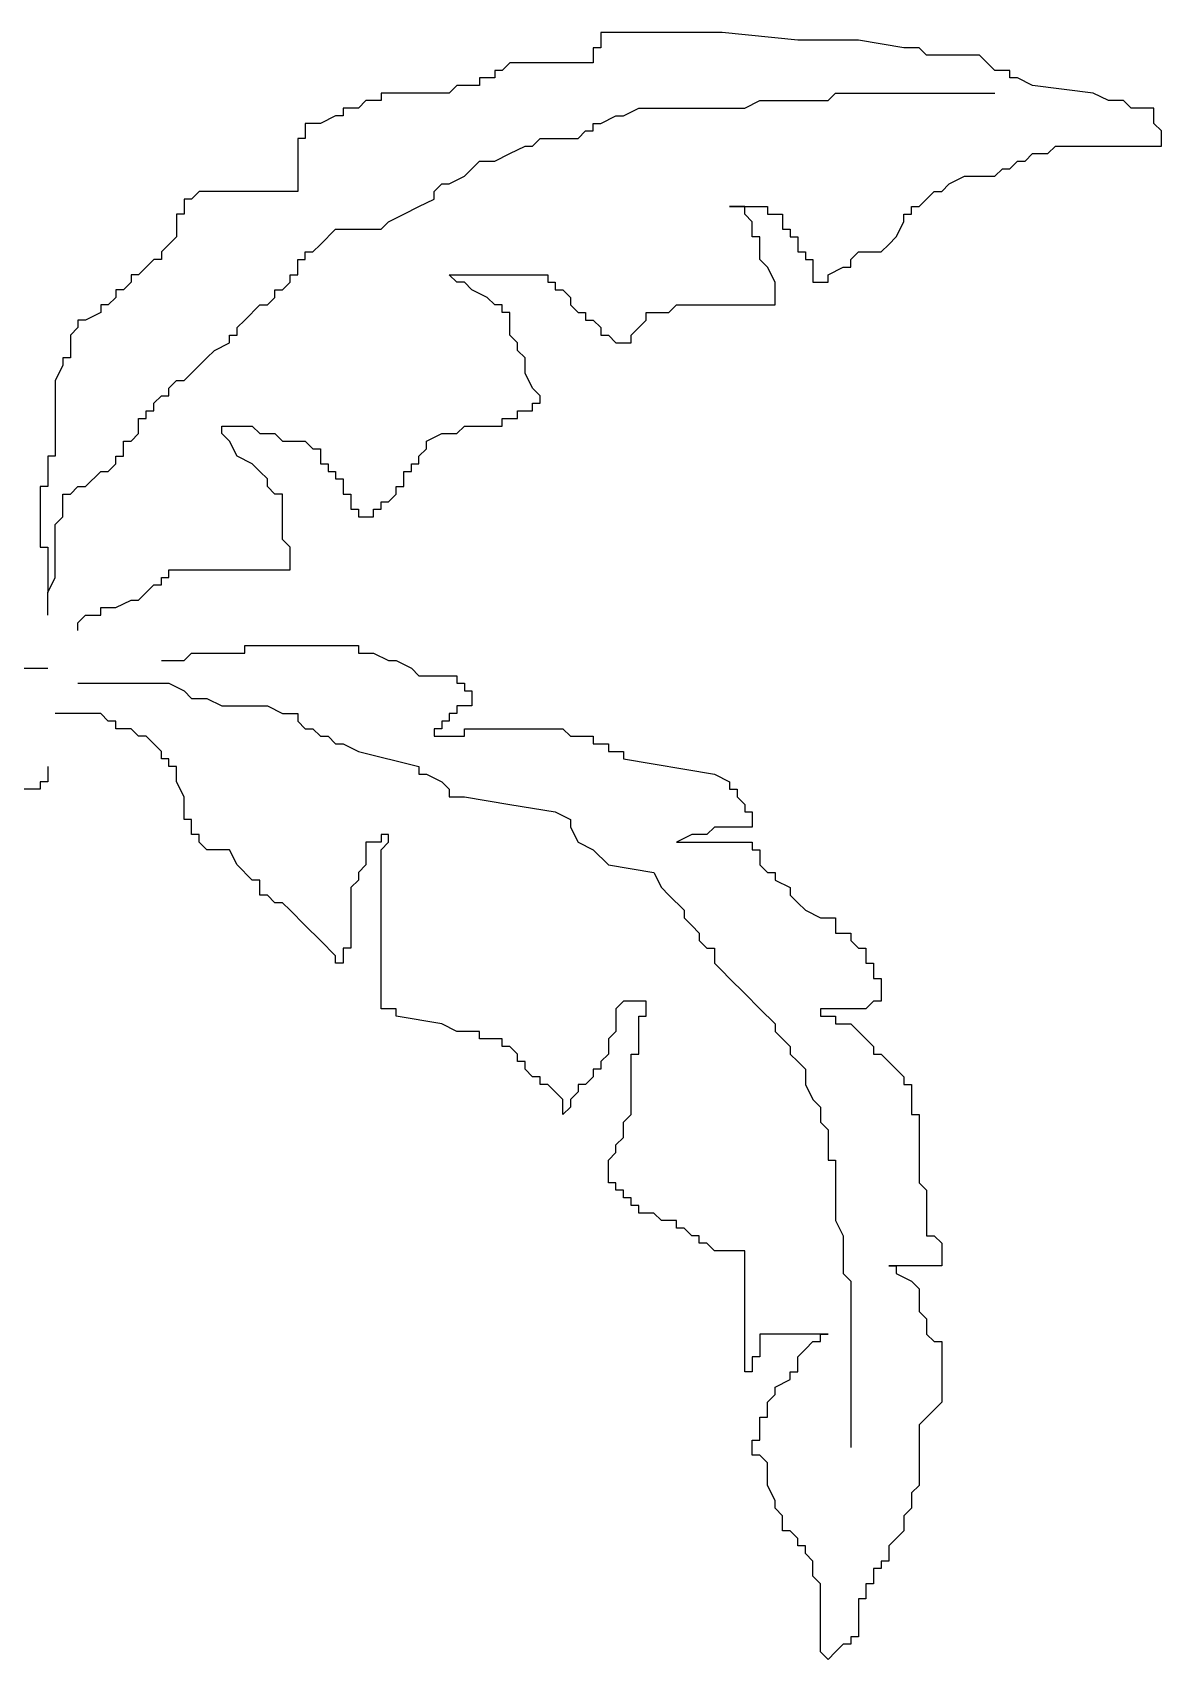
# Model space of a CAD drawing. Extents: x 10.55 to 19.28, y 6.82 to 13.42.
# Drawn here: x 14.88 to 19.28, y 7.09 to 13.42 of the extents above; entities that cross this region are included whole.
import ezdxf

# ---------------------------------------------------------------- set-up
doc = ezdxf.new("R2010")
doc.units = 0
doc.header["$MEASUREMENT"] = 0
doc.layers.add('VEGETACAO', color=106, linetype='CONTINUOUS')

msp = doc.modelspace()

# ---------------------------------------------------------------- linework, layer by layer
at = {"layer": 'VEGETACAO'}
for p, q in [((17.5658, 13.4206), (17.0939, 13.4206)), ((17.0939, 13.4206), (17.0939, 13.3617)), ((17.8608, 13.3911), (17.5658, 13.4206)), ((18.0968, 13.3911), (17.8608, 13.3911)), ((18.2738, 13.3617), (18.0968, 13.3911)), ((16.7399, 13.3028), (16.7104, 13.2733)), ((17.0644, 13.3028), (16.7399, 13.3028)), ((17.0644, 13.3617), (17.0644, 13.3028)), ((17.0939, 13.3617), (17.0644, 13.3617)), ((18.3328, 13.3617), (18.2738, 13.3617)), ((18.3623, 13.3322), (18.3328, 13.3617)), ((18.5688, 13.3322), (18.3623, 13.3322)), ((18.5983, 13.3028), (18.5688, 13.3322)), ((18.6278, 13.2733), (18.5983, 13.3028)), ((16.6809, 13.2438), (16.6219, 13.2438)), ((16.6219, 13.2438), (16.6219, 13.2144)), ((16.7104, 13.2733), (16.6809, 13.2733)), ((16.6809, 13.2733), (16.6809, 13.2438)), ((18.6868, 13.2733), (18.6278, 13.2733)), ((18.6868, 13.2438), (18.6868, 13.2733)), ((18.7163, 13.2438), (18.6868, 13.2438)), ((18.7752, 13.2144), (18.7163, 13.2438)), ((16.5039, 13.1849), (16.2384, 13.1849)), ((16.2384, 13.1849), (16.2384, 13.1554)), ((16.5334, 13.2144), (16.5039, 13.1849)), ((16.6219, 13.2144), (16.5334, 13.2144)), ((17.9788, 13.1554), (18.0083, 13.1849)), ((18.0083, 13.1849), (18.6278, 13.1849)), ((19.0112, 13.1849), (18.7752, 13.2144)), ((19.0702, 13.1554), (19.0112, 13.1849)), ((16.091, 13.126), (16.091, 13.0965)), ((16.15, 13.126), (16.091, 13.126)), ((16.1795, 13.1554), (16.15, 13.126)), ((16.2384, 13.1554), (16.1795, 13.1554)), ((17.1824, 13.0965), (17.2414, 13.126)), ((17.2414, 13.126), (17.6543, 13.126)), ((17.6543, 13.126), (17.7133, 13.1554)), ((17.7133, 13.1554), (17.9788, 13.1554)), ((19.1292, 13.1554), (19.0702, 13.1554)), ((19.1587, 13.126), (19.1292, 13.1554)), ((19.2472, 13.126), (19.1587, 13.126)), ((19.2472, 13.067), (19.2472, 13.126)), ((16.0025, 13.067), (15.9435, 13.067)), ((15.9435, 13.067), (15.9435, 13.0081)), ((16.0615, 13.0965), (16.0025, 13.067)), ((16.091, 13.0965), (16.0615, 13.0965)), ((17.0644, 13.0376), (17.0644, 13.067)), ((17.0644, 13.067), (17.0939, 13.067)), ((17.0939, 13.067), (17.1529, 13.0965)), ((17.1529, 13.0965), (17.1824, 13.0965)), ((19.2767, 13.0376), (19.2472, 13.067)), ((15.914, 13.0081), (15.914, 12.8019)), ((15.9435, 13.0081), (15.914, 13.0081)), ((16.8284, 12.9787), (16.8579, 13.0081)), ((16.8579, 13.0081), (17.0054, 13.0081)), ((17.0054, 13.0081), (17.0349, 13.0376)), ((17.0349, 13.0376), (17.0644, 13.0376)), ((19.2767, 12.9787), (19.2767, 13.0376)), ((16.6809, 12.9197), (16.7399, 12.9492)), ((16.7399, 12.9492), (16.7989, 12.9787)), ((16.7989, 12.9787), (16.8284, 12.9787)), ((18.7457, 12.9197), (18.7752, 12.9492)), ((18.7752, 12.9492), (18.8342, 12.9492)), ((18.8342, 12.9492), (18.8637, 12.9787)), ((18.8637, 12.9787), (19.2767, 12.9787)), ((16.5039, 12.8313), (16.5629, 12.8608)), ((16.5629, 12.8608), (16.6219, 12.9197)), ((16.6219, 12.9197), (16.6809, 12.9197)), ((18.4508, 12.8313), (18.5098, 12.8608)), ((18.5098, 12.8608), (18.6278, 12.8608)), ((18.6278, 12.8608), (18.6573, 12.8903)), ((18.6573, 12.8903), (18.6868, 12.8903)), ((18.6868, 12.8903), (18.7163, 12.9197)), ((18.7163, 12.9197), (18.7457, 12.9197)), ((15.5305, 12.8019), (15.501, 12.7724)), ((15.914, 12.8019), (15.5305, 12.8019)), ((16.4449, 12.8019), (16.4744, 12.8313)), ((16.4449, 12.7724), (16.4449, 12.8019)), ((16.4744, 12.8313), (16.5039, 12.8313)), ((18.3328, 12.7429), (18.3918, 12.8019)), ((18.3918, 12.8019), (18.4213, 12.8019)), ((18.4213, 12.8019), (18.4508, 12.8313)), ((15.4715, 12.7724), (15.4715, 12.7135)), ((15.501, 12.7724), (15.4715, 12.7724)), ((16.3269, 12.7135), (16.3859, 12.7429)), ((16.3859, 12.7429), (16.4449, 12.7724)), ((17.5953, 12.7429), (17.7428, 12.7429)), ((17.6543, 12.7429), (17.5953, 12.7429)), ((17.6543, 12.7135), (17.6543, 12.7429)), ((17.7428, 12.7429), (17.7428, 12.7135)), ((18.3033, 12.7429), (18.3328, 12.7429)), ((18.3033, 12.7135), (18.3033, 12.7429)), ((15.4715, 12.7135), (15.442, 12.7135)), ((15.442, 12.7135), (15.442, 12.6251)), ((16.2384, 12.6546), (16.2679, 12.684)), ((16.2679, 12.684), (16.3269, 12.7135)), ((17.6838, 12.684), (17.6543, 12.7135)), ((17.6838, 12.6251), (17.6838, 12.684)), ((17.7428, 12.7135), (17.8018, 12.7135)), ((17.8018, 12.7135), (17.8018, 12.6546)), ((18.2443, 12.6251), (18.2738, 12.684)), ((18.2738, 12.684), (18.2738, 12.7135)), ((18.2738, 12.7135), (18.3033, 12.7135)), ((15.442, 12.6251), (15.4125, 12.5956)), ((16.0025, 12.5956), (16.0615, 12.6546)), ((16.0615, 12.6546), (16.2384, 12.6546)), ((17.7133, 12.6251), (17.6838, 12.6251)), ((17.7133, 12.5367), (17.7133, 12.6251)), ((17.8018, 12.6546), (17.8313, 12.6546)), ((17.8313, 12.6546), (17.8313, 12.6251)), ((17.8313, 12.6251), (17.8608, 12.6251)), ((17.8608, 12.6251), (17.8608, 12.5662)), ((18.2148, 12.5956), (18.2443, 12.6251)), ((15.4125, 12.5956), (15.383, 12.5662)), ((15.383, 12.5662), (15.383, 12.5367)), ((15.9435, 12.5662), (15.973, 12.5662)), ((15.9435, 12.5367), (15.9435, 12.5662)), ((15.973, 12.5662), (16.0025, 12.5956)), ((17.8608, 12.5662), (17.8903, 12.5662)), ((17.8903, 12.5662), (17.8903, 12.5367)), ((18.0673, 12.5367), (18.0968, 12.5662)), ((18.0968, 12.5662), (18.1853, 12.5662)), ((18.1853, 12.5662), (18.2148, 12.5956)), ((15.3535, 12.5367), (15.2945, 12.4778)), ((15.383, 12.5367), (15.3535, 12.5367)), ((15.914, 12.4778), (15.914, 12.5367)), ((15.914, 12.5367), (15.9435, 12.5367)), ((17.7428, 12.5072), (17.7133, 12.5367)), ((17.7723, 12.4483), (17.7428, 12.5072)), ((17.8903, 12.5367), (17.9198, 12.5367)), ((17.9198, 12.5367), (17.9198, 12.4483)), ((17.9788, 12.4778), (18.0378, 12.5072)), ((18.0378, 12.5072), (18.0673, 12.5072)), ((18.0673, 12.5072), (18.0673, 12.5367)), ((15.206, 12.4189), (15.206, 12.3894)), ((15.2355, 12.4189), (15.206, 12.4189)), ((15.265, 12.4483), (15.2355, 12.4189)), ((15.2945, 12.4778), (15.265, 12.4778)), ((15.265, 12.4778), (15.265, 12.4483)), ((15.8255, 12.4189), (15.855, 12.4189)), ((15.8255, 12.3894), (15.8255, 12.4189)), ((15.855, 12.4189), (15.8845, 12.4483)), ((15.8845, 12.4483), (15.8845, 12.4778)), ((15.8845, 12.4778), (15.914, 12.4778)), ((16.5039, 12.4778), (16.8874, 12.4778)), ((16.5334, 12.4483), (16.5039, 12.4778)), ((16.5629, 12.4483), (16.5334, 12.4483)), ((16.5924, 12.4189), (16.5629, 12.4483)), ((16.6514, 12.3894), (16.5924, 12.4189)), ((16.8874, 12.4778), (16.8874, 12.4483)), ((16.8874, 12.4483), (16.9169, 12.4483)), ((16.9169, 12.4483), (16.9169, 12.4189)), ((16.9169, 12.4189), (16.9464, 12.4189)), ((16.9464, 12.4189), (16.9759, 12.3894)), ((17.7723, 12.3599), (17.7723, 12.4483)), ((17.9198, 12.4483), (17.9788, 12.4483)), ((17.9788, 12.4483), (17.9788, 12.4778)), ((15.1765, 12.3599), (15.147, 12.3599)), ((15.147, 12.3599), (15.147, 12.3305)), ((15.206, 12.3894), (15.1765, 12.3599)), ((15.7075, 12.301), (15.7665, 12.3599)), ((15.7665, 12.3599), (15.796, 12.3599)), ((15.796, 12.3599), (15.8255, 12.3894)), ((16.6809, 12.3599), (16.6514, 12.3894)), ((16.7104, 12.3599), (16.6809, 12.3599)), ((16.7104, 12.3305), (16.7104, 12.3599)), ((16.9759, 12.3894), (16.9759, 12.3599)), ((16.9759, 12.3599), (17.0054, 12.3305)), ((17.3594, 12.3305), (17.3889, 12.3599)), ((17.3889, 12.3599), (17.7723, 12.3599)), ((15.0585, 12.301), (15.0585, 12.2715)), ((15.088, 12.301), (15.0585, 12.301)), ((15.147, 12.3305), (15.088, 12.301)), ((15.678, 12.2715), (15.7075, 12.301)), ((16.7399, 12.3305), (16.7104, 12.3305)), ((16.7399, 12.2421), (16.7399, 12.3305)), ((17.0054, 12.3305), (17.0349, 12.3305)), ((17.0349, 12.3305), (17.0349, 12.301)), ((17.0349, 12.301), (17.0644, 12.301)), ((17.0644, 12.301), (17.0939, 12.2715)), ((17.2414, 12.2715), (17.2709, 12.301)), ((17.2709, 12.301), (17.2709, 12.3305)), ((17.2709, 12.3305), (17.3594, 12.3305)), ((15.0585, 12.2715), (15.029, 12.2421)), ((15.029, 12.2421), (15.029, 12.1537)), ((15.6485, 12.2126), (15.6485, 12.2421)), ((15.6485, 12.2421), (15.678, 12.2421)), ((15.678, 12.2421), (15.678, 12.2715)), ((16.7694, 12.2126), (16.7399, 12.2421)), ((17.0939, 12.2715), (17.0939, 12.2421)), ((17.0939, 12.2421), (17.1234, 12.2421)), ((17.1234, 12.2421), (17.1529, 12.2126)), ((17.2119, 12.2421), (17.2414, 12.2715)), ((17.2119, 12.2126), (17.2119, 12.2421)), ((15.56, 12.1537), (15.5895, 12.1831)), ((15.5895, 12.1831), (15.6485, 12.2126)), ((16.7694, 12.1831), (16.7694, 12.2126)), ((16.7989, 12.1537), (16.7694, 12.1831)), ((17.1529, 12.2126), (17.2119, 12.2126)), ((14.9995, 12.1242), (14.9701, 12.0653)), ((15.029, 12.1537), (14.9995, 12.1537)), ((14.9995, 12.1537), (14.9995, 12.1242)), ((15.4715, 12.0653), (15.5305, 12.1242)), ((15.5305, 12.1242), (15.56, 12.1537)), ((16.7989, 12.0948), (16.7989, 12.1537)), ((14.9701, 12.0653), (14.9701, 11.7707)), ((15.4125, 12.0358), (15.442, 12.0653)), ((15.4125, 12.0064), (15.4125, 12.0358)), ((15.442, 12.0653), (15.4715, 12.0653)), ((16.8284, 12.0358), (16.7989, 12.0948)), ((16.8579, 12.0064), (16.8284, 12.0358)), ((15.3535, 11.9769), (15.383, 12.0064)), ((15.3535, 11.9474), (15.3535, 11.9769)), ((15.383, 12.0064), (15.4125, 12.0064)), ((16.8284, 11.9474), (16.8284, 11.9769)), ((16.8284, 11.9769), (16.8579, 11.9769)), ((16.8579, 11.9769), (16.8579, 12.0064)), ((15.2945, 11.859), (15.2945, 11.918)), ((15.2945, 11.918), (15.324, 11.918)), ((15.324, 11.9474), (15.3535, 11.9474)), ((15.324, 11.918), (15.324, 11.9474)), ((16.7104, 11.8885), (16.7104, 11.918)), ((16.7104, 11.918), (16.7694, 11.918)), ((16.7694, 11.9474), (16.8284, 11.9474)), ((16.7694, 11.918), (16.7694, 11.9474)), ((15.265, 11.8296), (15.2945, 11.859)), ((15.619, 11.859), (15.619, 11.8885)), ((15.619, 11.8885), (15.737, 11.8885)), ((15.6485, 11.8296), (15.619, 11.859)), ((15.737, 11.8885), (15.7665, 11.859)), ((15.7665, 11.859), (15.8255, 11.859)), ((15.8255, 11.859), (15.855, 11.8296)), ((16.4154, 11.8296), (16.4744, 11.859)), ((16.4744, 11.859), (16.5334, 11.859)), ((16.5334, 11.859), (16.5629, 11.8885)), ((16.5629, 11.8885), (16.7104, 11.8885)), ((15.2355, 11.8296), (15.265, 11.8296)), ((15.2355, 11.7707), (15.2355, 11.8296)), ((15.678, 11.7707), (15.6485, 11.8296)), ((15.855, 11.8296), (15.9435, 11.8296)), ((15.9435, 11.8296), (15.973, 11.8001)), ((15.973, 11.8001), (16.0025, 11.8001)), ((16.0025, 11.8001), (16.0025, 11.7412)), ((16.3859, 11.7707), (16.4154, 11.8001)), ((16.4154, 11.8001), (16.4154, 11.8296)), ((14.9406, 11.7707), (14.9406, 11.6528)), ((14.9701, 11.7707), (14.9406, 11.7707)), ((15.1765, 11.7117), (15.206, 11.7412)), ((15.206, 11.7707), (15.2355, 11.7707)), ((15.206, 11.7412), (15.206, 11.7707)), ((15.737, 11.7412), (15.678, 11.7707)), ((15.7665, 11.7117), (15.737, 11.7412)), ((16.0025, 11.7412), (16.032, 11.7412)), ((16.032, 11.7412), (16.032, 11.7117)), ((16.3564, 11.7117), (16.3564, 11.7412)), ((16.3564, 11.7412), (16.3859, 11.7412)), ((16.3859, 11.7412), (16.3859, 11.7707)), ((15.088, 11.6528), (15.147, 11.7117)), ((15.147, 11.7117), (15.1765, 11.7117)), ((15.796, 11.6823), (15.7665, 11.7117)), ((15.796, 11.6528), (15.796, 11.6823)), ((16.032, 11.7117), (16.0615, 11.7117)), ((16.0615, 11.7117), (16.0615, 11.6823)), ((16.0615, 11.6823), (16.091, 11.6823)), ((16.091, 11.6823), (16.091, 11.6233)), ((16.3269, 11.6528), (16.3269, 11.7117)), ((16.3269, 11.7117), (16.3564, 11.7117)), ((14.9111, 11.6528), (14.9111, 11.4171)), ((14.9406, 11.6528), (14.9111, 11.6528)), ((14.9995, 11.6233), (15.029, 11.6233)), ((14.9995, 11.5349), (14.9995, 11.6233)), ((15.029, 11.6233), (15.0585, 11.6528)), ((15.0585, 11.6528), (15.088, 11.6528)), ((15.8255, 11.6233), (15.796, 11.6528)), ((15.855, 11.6233), (15.8255, 11.6233)), ((15.855, 11.4466), (15.855, 11.6233)), ((16.091, 11.6233), (16.1205, 11.6233)), ((16.1205, 11.6233), (16.1205, 11.5644)), ((16.2384, 11.5939), (16.2679, 11.5939)), ((16.2384, 11.5644), (16.2384, 11.5939)), ((16.2679, 11.5939), (16.2974, 11.6233)), ((16.2974, 11.6528), (16.3269, 11.6528)), ((16.2974, 11.6233), (16.2974, 11.6528)), ((14.9701, 11.5055), (14.9995, 11.5349)), ((16.1205, 11.5644), (16.15, 11.5644)), ((16.15, 11.5644), (16.15, 11.5349)), ((16.15, 11.5349), (16.209, 11.5349)), ((16.209, 11.5349), (16.209, 11.5644)), ((16.209, 11.5644), (16.2384, 11.5644)), ((14.9701, 11.2992), (14.9701, 11.5055)), ((14.9111, 11.4171), (14.9406, 11.4171)), ((14.9406, 11.4171), (14.9406, 11.2403)), ((15.8845, 11.4171), (15.855, 11.4466)), ((15.8845, 11.3287), (15.8845, 11.4171)), ((14.9406, 11.2403), (14.9701, 11.2992)), ((15.383, 11.2698), (15.383, 11.2992)), ((15.383, 11.2992), (15.4125, 11.2992)), ((15.4125, 11.3287), (15.8845, 11.3287)), ((15.4125, 11.2992), (15.4125, 11.3287)), ((14.9406, 11.1519), (14.9406, 11.2403)), ((15.2945, 11.2108), (15.3535, 11.2698)), ((15.3535, 11.2698), (15.383, 11.2698)), ((15.0585, 11.1225), (15.088, 11.1519)), ((15.088, 11.1519), (15.147, 11.1519)), ((15.147, 11.1519), (15.147, 11.1814)), ((15.147, 11.1814), (15.206, 11.1814)), ((15.206, 11.1814), (15.265, 11.2108)), ((15.265, 11.2108), (15.2945, 11.2108)), ((15.0585, 11.093), (15.0585, 11.1225)), ((15.7075, 11.0341), (16.15, 11.0341)), ((15.7075, 11.0046), (15.7075, 11.0341)), ((16.15, 11.0341), (16.15, 11.0046)), ((15.383, 10.9751), (15.4715, 10.9751)), ((15.4715, 10.9751), (15.501, 11.0046)), ((15.501, 11.0046), (15.7075, 11.0046)), ((16.15, 11.0046), (16.209, 11.0046)), ((16.209, 11.0046), (16.2679, 10.9751)), ((16.2679, 10.9751), (16.2974, 10.9751)), ((16.2974, 10.9751), (16.3564, 10.9457)), ((14.6161, 10.9457), (14.9406, 10.9457)), ((16.3564, 10.9457), (16.3859, 10.9162)), ((16.3859, 10.9162), (16.5334, 10.9162)), ((16.5334, 10.9162), (16.5334, 10.8868)), ((15.0585, 10.8868), (15.4125, 10.8868)), ((15.4125, 10.8868), (15.4715, 10.8573)), ((15.4715, 10.8573), (15.501, 10.8278)), ((16.5334, 10.8868), (16.5629, 10.8868)), ((16.5629, 10.8868), (16.5629, 10.8573)), ((16.5629, 10.8573), (16.5924, 10.8573)), ((16.5924, 10.8573), (16.5924, 10.7984)), ((15.147, 10.7689), (14.9701, 10.7689)), ((15.1765, 10.7394), (15.147, 10.7689)), ((15.501, 10.8278), (15.56, 10.8278)), ((15.56, 10.8278), (15.619, 10.7984)), ((15.619, 10.7984), (15.796, 10.7984)), ((15.796, 10.7984), (15.855, 10.7689)), ((15.855, 10.7689), (15.914, 10.7689)), ((15.914, 10.7689), (15.914, 10.7394)), ((16.5334, 10.7689), (16.5039, 10.7689)), ((16.5039, 10.7689), (16.5039, 10.7394)), ((16.5924, 10.7984), (16.5334, 10.7984)), ((16.5334, 10.7984), (16.5334, 10.7689)), ((15.206, 10.7394), (15.1765, 10.7394)), ((15.206, 10.71), (15.206, 10.7394)), ((15.265, 10.71), (15.206, 10.71)), ((15.2945, 10.6805), (15.265, 10.71)), ((15.914, 10.7394), (15.9435, 10.71)), ((15.9435, 10.71), (15.973, 10.71)), ((15.973, 10.71), (16.0025, 10.6805)), ((16.4744, 10.71), (16.4449, 10.71)), ((16.4449, 10.71), (16.4449, 10.6805)), ((16.4744, 10.7394), (16.4744, 10.71)), ((16.5039, 10.7394), (16.4744, 10.7394)), ((16.5629, 10.71), (16.9464, 10.71)), ((16.5629, 10.6805), (16.5629, 10.71)), ((16.9464, 10.71), (16.9759, 10.6805)), ((15.324, 10.6805), (15.2945, 10.6805)), ((15.383, 10.6216), (15.324, 10.6805)), ((16.0025, 10.6805), (16.032, 10.6805)), ((16.032, 10.6805), (16.0615, 10.651)), ((16.0615, 10.651), (16.091, 10.651)), ((16.091, 10.651), (16.15, 10.6216)), ((16.4449, 10.6805), (16.5629, 10.6805)), ((16.9759, 10.6805), (17.0644, 10.6805)), ((17.0644, 10.6805), (17.0644, 10.651)), ((17.0644, 10.651), (17.1234, 10.651)), ((17.1234, 10.651), (17.1234, 10.6216)), ((15.383, 10.5921), (15.383, 10.6216)), ((15.4125, 10.5921), (15.383, 10.5921)), ((15.4125, 10.5627), (15.4125, 10.5921)), ((16.15, 10.6216), (16.3859, 10.5627)), ((17.1234, 10.6216), (17.1824, 10.6216)), ((17.1824, 10.6216), (17.1824, 10.5921)), ((17.1824, 10.5921), (17.5363, 10.5332)), ((14.9406, 10.5627), (14.9406, 10.5037)), ((15.442, 10.5627), (15.4125, 10.5627)), ((15.442, 10.5037), (15.442, 10.5627)), ((16.3859, 10.5627), (16.3859, 10.5332)), ((16.3859, 10.5332), (16.4154, 10.5332)), ((16.4154, 10.5332), (16.4744, 10.5037)), ((17.5363, 10.5332), (17.5953, 10.5037)), ((14.9111, 10.4743), (14.7931, 10.4743)), ((14.9111, 10.5037), (14.9111, 10.4743)), ((14.9406, 10.5037), (14.9111, 10.5037)), ((15.4715, 10.4448), (15.442, 10.5037)), ((16.4744, 10.5037), (16.5039, 10.4743)), ((16.5039, 10.4743), (16.5039, 10.4448)), ((17.5953, 10.5037), (17.5953, 10.4743)), ((17.5953, 10.4743), (17.6248, 10.4743)), ((17.6248, 10.4743), (17.6248, 10.4448)), ((15.4715, 10.3564), (15.4715, 10.4448)), ((16.5039, 10.4448), (16.5629, 10.4448)), ((16.5629, 10.4448), (16.7399, 10.4153)), ((16.7399, 10.4153), (16.9169, 10.3859)), ((17.6248, 10.4448), (17.6543, 10.4153)), ((17.6543, 10.4153), (17.6543, 10.3859)), ((15.501, 10.3564), (15.4715, 10.3564)), ((15.501, 10.2975), (15.501, 10.3564)), ((16.9169, 10.3859), (16.9759, 10.3564)), ((16.9759, 10.3564), (16.9759, 10.3269)), ((16.9759, 10.3269), (17.0054, 10.268)), ((17.5363, 10.3269), (17.5068, 10.2975)), ((17.6838, 10.3269), (17.5363, 10.3269)), ((17.6543, 10.3859), (17.6838, 10.3859)), ((17.6838, 10.3859), (17.6838, 10.3269)), ((15.5305, 10.2975), (15.501, 10.2975)), ((15.5305, 10.268), (15.5305, 10.2975)), ((15.56, 10.2386), (15.5305, 10.268)), ((16.2384, 10.268), (16.1795, 10.268)), ((16.1795, 10.268), (16.1795, 10.1796)), ((16.2384, 10.2975), (16.2384, 10.268)), ((16.2679, 10.2975), (16.2384, 10.2975)), ((16.2384, 10.2386), (16.2679, 10.268)), ((16.2679, 10.268), (16.2679, 10.2975)), ((17.0054, 10.268), (17.0644, 10.2386)), ((17.4479, 10.2975), (17.3889, 10.268)), ((17.3889, 10.268), (17.6838, 10.268)), ((17.5068, 10.2975), (17.4479, 10.2975)), ((17.6838, 10.268), (17.6838, 10.2386)), ((15.6485, 10.2386), (15.56, 10.2386)), ((15.678, 10.1796), (15.6485, 10.2386)), ((16.2384, 9.6198), (16.2384, 10.2386)), ((17.0644, 10.2386), (17.1234, 10.1796)), ((17.6838, 10.2386), (17.7133, 10.2386)), ((17.7133, 10.2386), (17.7133, 10.1796)), ((15.737, 10.1207), (15.678, 10.1796)), ((16.1795, 10.1796), (16.15, 10.1502)), ((16.15, 10.1502), (16.15, 10.1207)), ((17.1234, 10.1796), (17.3004, 10.1502)), ((17.3004, 10.1502), (17.3299, 10.0912)), ((17.7133, 10.1796), (17.7428, 10.1502)), ((17.7428, 10.1502), (17.7723, 10.1502)), ((17.7723, 10.1502), (17.7723, 10.1207)), ((15.7665, 10.1207), (15.737, 10.1207)), ((15.7665, 10.0618), (15.7665, 10.1207)), ((16.15, 10.1207), (16.1205, 10.0912)), ((16.1205, 10.0912), (16.1205, 9.8555)), ((17.3299, 10.0912), (17.3594, 10.0618)), ((17.7723, 10.1207), (17.8313, 10.0912)), ((17.8313, 10.0912), (17.8313, 10.0618)), ((15.796, 10.0618), (15.7665, 10.0618)), ((15.8255, 10.0323), (15.796, 10.0618)), ((15.855, 10.0323), (15.8255, 10.0323)), ((15.8845, 10.0028), (15.855, 10.0323)), ((17.3594, 10.0618), (17.4184, 10.0028)), ((17.8313, 10.0618), (17.8608, 10.0323)), ((17.8608, 10.0323), (17.8903, 10.0028)), ((15.9435, 9.9439), (15.8845, 10.0028)), ((17.4184, 10.0028), (17.4184, 9.9734)), ((17.4184, 9.9734), (17.4479, 9.9439)), ((17.8903, 10.0028), (17.9493, 9.9734)), ((17.9493, 9.9734), (18.0083, 9.9734)), ((18.0083, 9.9734), (18.0083, 9.9145)), ((16.0025, 9.885), (15.9435, 9.9439)), ((16.0615, 9.8261), (16.0025, 9.885)), ((17.4479, 9.9439), (17.4773, 9.9145)), ((17.4773, 9.9145), (17.4773, 9.885)), ((17.4773, 9.885), (17.5068, 9.8555)), ((18.0083, 9.9145), (18.0673, 9.9145)), ((18.0673, 9.9145), (18.0673, 9.885)), ((18.0673, 9.885), (18.0968, 9.8555)), ((16.0615, 9.7966), (16.0615, 9.8261)), ((16.1205, 9.8555), (16.091, 9.8555)), ((16.091, 9.8555), (16.091, 9.7966)), ((17.5068, 9.8555), (17.5363, 9.8555)), ((17.5363, 9.8555), (17.5363, 9.7966)), ((18.0968, 9.8555), (18.1263, 9.8555)), ((18.1263, 9.8555), (18.1263, 9.7966)), ((16.091, 9.7966), (16.0615, 9.7966)), ((17.5363, 9.7966), (17.5658, 9.7671)), ((17.5658, 9.7671), (17.5953, 9.7377)), ((18.1263, 9.7966), (18.1558, 9.7966)), ((18.1558, 9.7966), (18.1558, 9.7377)), ((17.5953, 9.7377), (17.6543, 9.6787)), ((18.1558, 9.7377), (18.1853, 9.7377)), ((18.1853, 9.7377), (18.1853, 9.6493)), ((17.1824, 9.6493), (17.1529, 9.6198)), ((17.2709, 9.6493), (17.1824, 9.6493)), ((17.2709, 9.5904), (17.2709, 9.6493)), ((17.6543, 9.6787), (17.7133, 9.6198)), ((18.1558, 9.6493), (18.1263, 9.6198)), ((18.1853, 9.6493), (18.1558, 9.6493)), ((16.2974, 9.6198), (16.2384, 9.6198)), ((16.2974, 9.5904), (16.2974, 9.6198)), ((16.4744, 9.5609), (16.2974, 9.5904)), ((17.1529, 9.6198), (17.1529, 9.5314)), ((17.2414, 9.5904), (17.2709, 9.5904)), ((17.2414, 9.443), (17.2414, 9.5904)), ((17.7133, 9.6198), (17.7723, 9.5609)), ((18.1263, 9.6198), (17.9493, 9.6198)), ((17.9493, 9.6198), (17.9493, 9.5904)), ((17.9493, 9.5904), (18.0083, 9.5904)), ((18.0083, 9.5904), (18.0083, 9.5609)), ((16.5334, 9.5314), (16.4744, 9.5609)), ((16.6219, 9.5314), (16.5334, 9.5314)), ((16.6219, 9.502), (16.6219, 9.5314)), ((16.7104, 9.502), (16.6219, 9.502)), ((16.7104, 9.4725), (16.7104, 9.502)), ((17.1529, 9.5314), (17.1234, 9.502)), ((17.1234, 9.502), (17.1234, 9.443)), ((17.7723, 9.5609), (17.7723, 9.5314)), ((17.7723, 9.5314), (17.8018, 9.502)), ((17.8018, 9.502), (17.8313, 9.4725)), ((18.0083, 9.5609), (18.0673, 9.5609)), ((18.0673, 9.5609), (18.0968, 9.5314)), ((18.0968, 9.5314), (18.1263, 9.502)), ((18.1263, 9.502), (18.1558, 9.4725)), ((16.7399, 9.4725), (16.7104, 9.4725)), ((16.7694, 9.443), (16.7399, 9.4725)), ((16.7694, 9.4136), (16.7694, 9.443)), ((17.1234, 9.443), (17.0939, 9.4136)), ((17.2119, 9.2073), (17.2119, 9.443)), ((17.2119, 9.443), (17.2414, 9.443)), ((17.8313, 9.4725), (17.8313, 9.443)), ((17.8313, 9.443), (17.8608, 9.4136)), ((18.1558, 9.4725), (18.1558, 9.443)), ((18.1558, 9.443), (18.1853, 9.443)), ((18.1853, 9.443), (18.2738, 9.3547)), ((16.7989, 9.4136), (16.7694, 9.4136)), ((16.7989, 9.3841), (16.7989, 9.4136)), ((16.8284, 9.3547), (16.7989, 9.3841)), ((17.0644, 9.3841), (17.0644, 9.3547)), ((17.0939, 9.3841), (17.0644, 9.3841)), ((17.0939, 9.4136), (17.0939, 9.3841)), ((17.8608, 9.4136), (17.8903, 9.3841)), ((17.8903, 9.3841), (17.8903, 9.3252)), ((16.8579, 9.3547), (16.8284, 9.3547)), ((16.8579, 9.3252), (16.8579, 9.3547)), ((16.8874, 9.3252), (16.8579, 9.3252)), ((16.9464, 9.2663), (16.8874, 9.3252)), ((17.0349, 9.3252), (17.0054, 9.3252)), ((17.0054, 9.3252), (17.0054, 9.2957)), ((17.0644, 9.3547), (17.0349, 9.3252)), ((17.8903, 9.3252), (17.9198, 9.2663)), ((18.2738, 9.3547), (18.2738, 9.3252)), ((18.2738, 9.3252), (18.3033, 9.3252)), ((18.3033, 9.3252), (18.3033, 9.2073)), ((16.9464, 9.2073), (16.9464, 9.2663)), ((17.0054, 9.2957), (16.9759, 9.2663)), ((16.9759, 9.2663), (16.9759, 9.2368)), ((17.9198, 9.2663), (17.9493, 9.2368)), ((16.9759, 9.2368), (16.9464, 9.2073)), ((17.1824, 9.1779), (17.2119, 9.2073)), ((17.9493, 9.2368), (17.9493, 9.1779)), ((18.3033, 9.2073), (18.3328, 9.2073)), ((18.3328, 9.2073), (18.3328, 8.9422)), ((17.1824, 9.1189), (17.1824, 9.1779)), ((17.9493, 9.1779), (17.9788, 9.1484)), ((17.9788, 9.1484), (17.9788, 9.0306)), ((17.1234, 9.0306), (17.1529, 9.06)), ((17.1529, 9.0895), (17.1824, 9.1189)), ((17.1529, 9.06), (17.1529, 9.0895)), ((17.1234, 8.9422), (17.1234, 9.0306)), ((17.9788, 9.0306), (18.0083, 9.0306)), ((18.0083, 9.0306), (18.0083, 8.7948)), ((17.1529, 8.9422), (17.1234, 8.9422)), ((17.1529, 8.9127), (17.1529, 8.9422)), ((18.3328, 8.9422), (18.3623, 8.9127)), ((17.1824, 8.9127), (17.1529, 8.9127)), ((17.1824, 8.8832), (17.1824, 8.9127)), ((17.2119, 8.8832), (17.1824, 8.8832)), ((17.2119, 8.8538), (17.2119, 8.8832)), ((18.3623, 8.9127), (18.3623, 8.7359)), ((17.2414, 8.8538), (17.2119, 8.8538)), ((17.2414, 8.8243), (17.2414, 8.8538)), ((17.3004, 8.8243), (17.2414, 8.8243)), ((17.3299, 8.7948), (17.3004, 8.8243)), ((17.3889, 8.7948), (17.3299, 8.7948)), ((17.3889, 8.7654), (17.3889, 8.7948)), ((17.4184, 8.7654), (17.3889, 8.7654)), ((17.4479, 8.7359), (17.4184, 8.7654)), ((18.0083, 8.7948), (18.0378, 8.7359)), ((17.4773, 8.7359), (17.4479, 8.7359)), ((17.4773, 8.7065), (17.4773, 8.7359)), ((17.5068, 8.7065), (17.4773, 8.7065)), ((17.5363, 8.677), (17.5068, 8.7065)), ((18.0378, 8.7359), (18.0378, 8.5886)), ((18.3623, 8.7359), (18.3918, 8.7359)), ((18.3918, 8.7359), (18.4213, 8.7065)), ((18.4213, 8.7065), (18.4213, 8.6181)), ((17.6543, 8.677), (17.5363, 8.677)), ((17.6543, 8.2056), (17.6543, 8.677)), ((18.4213, 8.6181), (18.2148, 8.6181)), ((18.2148, 8.6181), (18.2443, 8.6181)), ((18.2443, 8.6181), (18.2443, 8.5886)), ((18.0378, 8.5886), (18.0673, 8.5591)), ((18.0673, 8.5591), (18.0673, 7.9109)), ((18.2443, 8.5886), (18.3033, 8.5591)), ((18.3033, 8.5591), (18.3328, 8.5297)), ((18.3328, 8.5297), (18.3328, 8.4413)), ((18.3328, 8.4413), (18.3623, 8.4118)), ((18.3623, 8.4118), (18.3623, 8.3529)), ((17.9788, 8.3529), (17.7133, 8.3529)), ((17.7133, 8.3529), (17.7133, 8.2645)), ((17.8903, 8.294), (17.9198, 8.3234)), ((17.9198, 8.3234), (17.9493, 8.3234)), ((17.9493, 8.3529), (17.9788, 8.3529)), ((17.9493, 8.3234), (17.9493, 8.3529)), ((18.3623, 8.3529), (18.3918, 8.3234)), ((18.3918, 8.3234), (18.4213, 8.3234)), ((18.4213, 8.3234), (18.4213, 8.0877)), ((17.7133, 8.2645), (17.6838, 8.2645)), ((17.6838, 8.2645), (17.6838, 8.2056)), ((17.8608, 8.2645), (17.8903, 8.294)), ((17.8608, 8.2056), (17.8608, 8.2645)), ((17.6838, 8.2056), (17.6543, 8.2056)), ((17.7723, 8.1466), (17.8313, 8.1761)), ((17.8313, 8.1761), (17.8313, 8.2056)), ((17.8313, 8.2056), (17.8608, 8.2056)), ((17.7428, 8.0877), (17.7723, 8.1172)), ((17.7723, 8.1172), (17.7723, 8.1466)), ((17.7428, 8.0288), (17.7428, 8.0877)), ((18.3918, 8.0583), (18.3328, 7.9993)), ((18.4213, 8.0877), (18.3918, 8.0583)), ((17.7133, 7.9404), (17.7133, 8.0288)), ((17.7133, 8.0288), (17.7428, 8.0288)), ((18.3328, 7.9993), (18.3328, 7.7636)), ((17.6838, 7.8815), (17.6838, 7.9404)), ((17.6838, 7.9404), (17.7133, 7.9404)), ((17.7133, 7.8815), (17.6838, 7.8815)), ((17.7428, 7.852), (17.7133, 7.8815)), ((17.7428, 7.7636), (17.7428, 7.852)), ((17.7723, 7.7047), (17.7428, 7.7636)), ((18.3328, 7.7636), (18.3033, 7.7342)), ((18.3033, 7.7342), (18.3033, 7.6752)), ((17.7723, 7.6752), (17.7723, 7.7047)), ((17.8018, 7.6458), (17.7723, 7.6752)), ((18.3033, 7.6752), (18.2738, 7.6458)), ((17.8018, 7.5868), (17.8018, 7.6458)), ((18.2738, 7.6458), (18.2738, 7.5868)), ((17.8313, 7.5868), (17.8018, 7.5868)), ((17.8608, 7.5574), (17.8313, 7.5868)), ((17.8608, 7.5279), (17.8608, 7.5574)), ((18.2738, 7.5868), (18.2148, 7.5279)), ((17.8903, 7.5279), (17.8608, 7.5279)), ((17.8903, 7.4985), (17.8903, 7.5279)), ((17.9198, 7.469), (17.8903, 7.4985)), ((18.2148, 7.5279), (18.2148, 7.469)), ((17.9198, 7.4101), (17.9198, 7.469)), ((18.1853, 7.4395), (18.1558, 7.4395)), ((18.1558, 7.4395), (18.1558, 7.3806)), ((18.2148, 7.469), (18.1853, 7.469)), ((18.1853, 7.469), (18.1853, 7.4395)), ((17.9493, 7.3806), (17.9198, 7.4101)), ((17.9493, 7.1154), (17.9493, 7.3806)), ((18.1558, 7.3806), (18.1263, 7.3806)), ((18.1263, 7.3806), (18.1263, 7.3217)), ((18.0968, 7.3217), (18.0968, 7.1744)), ((18.1263, 7.3217), (18.0968, 7.3217)), ((18.0968, 7.1744), (18.0673, 7.1744)), ((18.0673, 7.1744), (18.0673, 7.1449)), ((17.9788, 7.086), (17.9493, 7.1154)), ((18.0083, 7.1154), (17.9788, 7.086)), ((18.0378, 7.1449), (18.0083, 7.1154)), ((18.0673, 7.1449), (18.0378, 7.1449))]:
    msp.add_line(p, q, dxfattribs=at)

doc.saveas('drawing.dxf')
